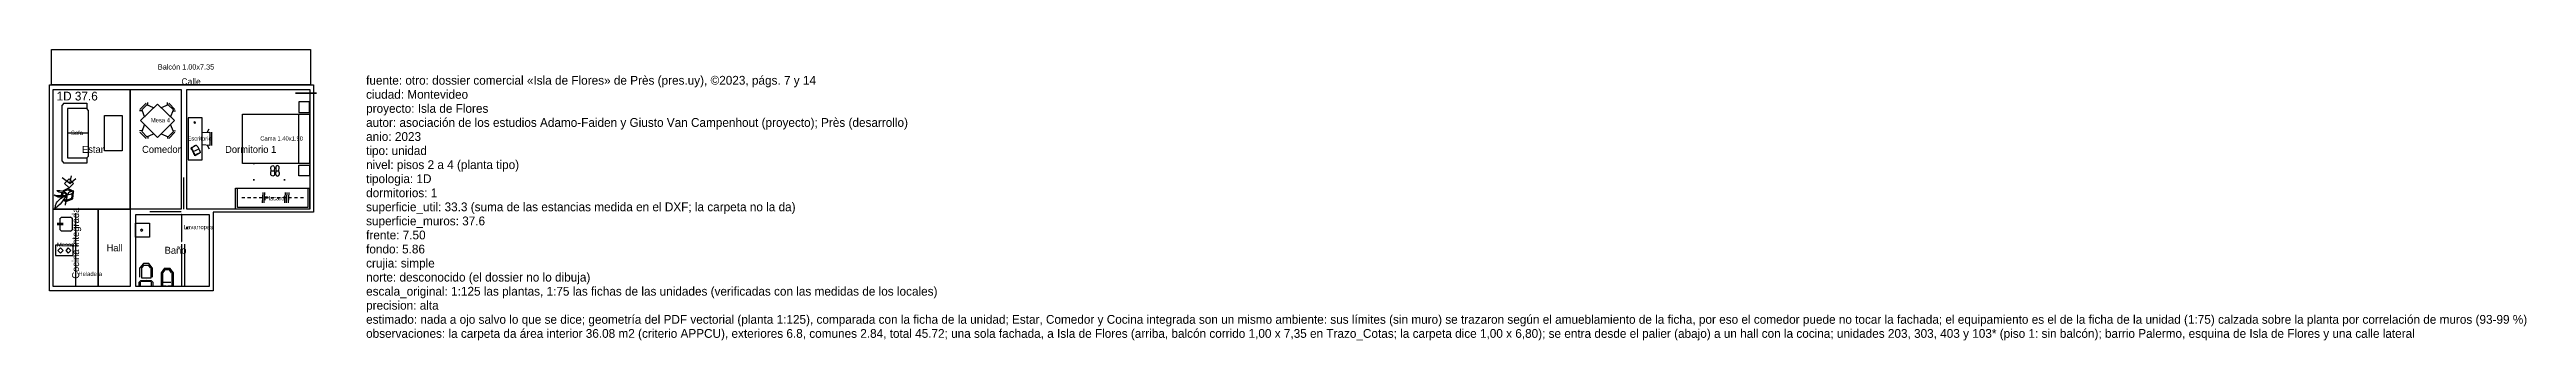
# Model space of a CAD drawing. Header units: metres. Extents: x 0 to 70.4, y -1.4 to 6.9.
import ezdxf

# ---------------------------------------------------------------- set-up
doc = ezdxf.new("R2010")
doc.units = ezdxf.units.M
for name, color, linetype in [('Trazo_Cotas', 9, 'Continuous'), ('Trazo_Datos', 7, 'Continuous'), ('Trazo_Entrada', 1, 'Continuous'), ('Trazo_Equipamiento', 8, 'Continuous'), ('Trazo_Estancias', 3, 'Continuous'), ('Trazo_Fachada', 30, 'Continuous'), ('Trazo_Puertas', 1, 'Continuous'), ('Trazo_Unidad', 7, 'Continuous'), ('Trazo_Ventanas', 5, 'Continuous')]:
    doc.layers.add(name, color=color, linetype=linetype)

msp = doc.modelspace()

# ---------------------------------------------------------------- linework, layer by layer
at = {"layer": 'Trazo_Cotas'}
msp.add_lwpolyline([(7.42, 5.86), (0.06, 5.86), (0.06, 6.86), (7.42, 6.86)], close=True, dxfattribs=at)
at = {"layer": 'Trazo_Entrada'}
msp.add_line((2.29, 0), (1.4, 0), dxfattribs=at)
at = {"layer": 'Trazo_Equipamiento', "color": 9}
for p, q in [((0.41, 5.33), (0.36, 5.28)), ((0.36, 3.68), (0.36, 5.28)), ((1.11, 5.13), (1.06, 5.18)), ((1.11, 3.83), (1.11, 5.13)), ((2.62, 5.12), (2.56, 5.12)), ((2.75, 5.33), (2.57, 5.15)), ((2.79, 5.29), (2.79, 5.35)), ((3.35, 5.29), (3.35, 5.35)), ((3.56, 5.15), (3.39, 5.33)), ((3.52, 5.12), (3.58, 5.12)), ((7.09, 3.62), (7.09, 5.02)), ((1.11, 4.48), (0.51, 4.48)), ((2.62, 4.56), (2.56, 4.55)), ((2.57, 4.51), (2.75, 4.33)), ((2.79, 4.38), (2.79, 4.33)), ((3.35, 4.38), (3.35, 4.33)), ((3.39, 4.33), (3.56, 4.51)), ((3.52, 4.56), (3.58, 4.55)), ((4.48, 4.5), (4.54, 4.6)), ((4.61, 4.13), (4.61, 4.51)), ((0.36, 3.68), (0.41, 3.63)), ((1.06, 3.63), (0.41, 3.63)), ((1.06, 3.78), (1.11, 3.83)), ((4.24, 4.03), (4.07, 3.95)), ((4.48, 4.14), (4.54, 4.04)), ((0.58, 3.05), (0.36, 3.21)), ((0.58, 3.05), (0.62, 3.27)), ((0.58, 3.05), (0.75, 3.19)), ((6.3, 3.41), (6.39, 3.41)), ((6.43, 3.41), (6.52, 3.41)), ((0.34, 2.78), (0.33, 2.7)), ((0.38, 2.78), (0.37, 2.7)), ((0.38, 2.59), (0.46, 2.54)), ((0.41, 2.62), (0.47, 2.58)), ((5.47, 2.65), (5.55, 2.65)), ((5.63, 2.65), (5.72, 2.65)), ((5.8, 2.65), (5.88, 2.65)), ((5.96, 2.65), (6.05, 2.65)), ((6.06, 2.79), (6.04, 2.5)), ((6.06, 2.79), (6.04, 2.5)), ((6.11, 2.79), (6.09, 2.5)), ((6.11, 2.79), (6.09, 2.5)), ((6.13, 2.65), (6.22, 2.65)), ((6.3, 2.65), (6.38, 2.65)), ((6.47, 2.65), (6.55, 2.65)), ((6.63, 2.65), (6.72, 2.65)), ((6.7, 2.79), (6.68, 2.5)), ((6.7, 2.79), (6.68, 2.5)), ((6.75, 2.79), (6.73, 2.5)), ((6.75, 2.79), (6.73, 2.5)), ((6.8, 2.79), (6.78, 2.5)), ((6.8, 2.79), (6.78, 2.5)), ((6.8, 2.65), (6.88, 2.65)), ((6.96, 2.65), (7.05, 2.65)), ((7.13, 2.65), (7.22, 2.65))]:
    msp.add_line(p, q, dxfattribs=at)
at = {"layer": 'Trazo_Equipamiento', "color": 8}
for p, q in [((0.74, 2.32), (0.09, 2.32)), ((0.74, 2.21), (0.74, 0.12)), ((0.39, 1.91), (0.22, 1.91)), ((0.22, 1.88), (0.39, 1.88)), ((0.34, 2.09), (0.3, 2.05)), ((0.3, 1.91), (0.3, 2.06)), ((0.3, 1.73), (0.3, 1.88)), ((0.3, 1.73), (0.34, 1.69)), ((0.34, 2.09), (0.6, 2.09)), ((0.6, 1.69), (0.34, 1.69)), ((0.64, 2.05), (0.6, 2.09)), ((0.6, 1.69), (0.64, 1.73)), ((0.64, 2.06), (0.64, 1.73)), ((3.89, 1.82), (3.89, 1.75)), ((3.89, 1.82), (3.89, 1.75)), ((3.92, 1.75), (3.92, 1.82)), ((2.67, 0.77), (2.57, 0.65)), ((2.68, 0.73), (2.61, 0.65)), ((2.82, 0.77), (2.67, 0.77)), ((2.81, 0.72), (2.68, 0.72)), ((2.87, 0.65), (2.81, 0.73)), ((2.92, 0.65), (2.82, 0.77)), ((3.75, 1.32), (3.75, 0.12)), ((3.84, 1.32), (3.84, 0.12)), ((2.6, 0.29), (2.55, 0.24)), ((2.59, 0.12), (2.59, 0.24)), ((2.75, 0.26), (2.6, 0.25)), ((2.62, 0.36), (2.62, 0.65)), ((2.88, 0.36), (2.62, 0.36)), ((2.89, 0.25), (2.75, 0.26)), ((2.88, 0.65), (2.88, 0.36)), ((2.94, 0.24), (2.89, 0.29)), ((2.9, 0.12), (2.9, 0.24)), ((2.94, 0.24), (2.94, 0.12)), ((3.27, 0.64), (3.17, 0.51)), ((3.17, 0.52), (3.17, 0.12)), ((3.28, 0.59), (3.21, 0.51)), ((3.22, 0.13), (3.22, 0.52)), ((3.32, 0.13), (3.22, 0.13)), ((3.45, 0.23), (3.24, 0.23)), ((3.42, 0.63), (3.27, 0.63)), ((3.41, 0.59), (3.28, 0.59)), ((3.47, 0.13), (3.36, 0.13)), ((3.47, 0.51), (3.41, 0.59)), ((3.52, 0.51), (3.42, 0.64)), ((3.48, 0.52), (3.48, 0.13))]:
    msp.add_line(p, q, dxfattribs=at)
at = {"layer": 'Trazo_Equipamiento', "color": 9}
for points in [[(0.41, 5.33), (1.06, 5.33), (1.06, 5.18), (0.51, 5.18), (0.51, 3.78), (1.06, 3.78), (1.06, 3.63)], [(1.06, 5.18), (0.51, 5.18), (0.51, 3.78), (1.06, 3.78)], [(2.96, 5.2), (2.77, 5.29), (2.62, 5.14), (2.7, 4.94)], [(3.44, 4.94), (3.52, 5.14), (3.37, 5.29), (3.17, 5.2)], [(2.7, 4.73), (2.62, 4.53), (2.77, 4.38), (2.96, 4.46)], [(3.17, 4.46), (3.37, 4.38), (3.52, 4.53), (3.44, 4.73)], [(4.34, 4.5), (4.56, 4.51), (4.56, 4.13), (4.34, 4.15)], [(4.17, 4.13), (4.15, 4.13), (4.13, 4.12), (4.09, 4.09), (4.06, 4.07), (4.02, 4.05)], [(4.02, 4.05), (4.03, 4.03), (4.05, 4), (4.06, 3.98), (4.07, 3.95)], [(4.18, 4.13), (4.16, 4.13), (4.14, 4.12), (4.11, 4.1), (4.03, 4.06)], [(4.03, 4.06), (4.05, 4.03), (4.06, 4.01), (4.08, 3.95)], [(4.13, 3.84), (4.12, 3.87), (4.1, 3.9), (4.09, 3.93), (4.07, 3.95)], [(4.14, 3.85), (4.13, 3.88), (4.11, 3.91), (4.1, 3.93), (4.08, 3.95)], [(4.28, 3.93), (4.25, 3.9), (4.13, 3.84)], [(4.29, 3.93), (4.17, 3.87), (4.14, 3.85)], [(4.18, 4.13), (4.22, 4.09), (4.24, 4.03)], [(4.29, 3.93), (4.27, 3.99), (4.25, 4.01), (4.24, 4.03)], [(0.48, 2.71), (0.46, 2.75), (0.45, 2.76), (0.43, 2.77), (0.41, 2.77), (0.39, 2.78), (0.35, 2.78), (0.27, 2.8), (0.24, 2.82), (0.21, 2.85)], [(0.21, 2.85), (0.29, 2.85), (0.34, 2.84), (0.42, 2.82), (0.47, 2.77), (0.47, 2.75), (0.48, 2.71)], [(0.67, 2.83), (0.52, 2.91), (0.37, 2.83)], [(0.62, 2.82), (0.51, 2.87), (0.41, 2.82)], [(0.48, 2.71), (0.5, 2.73), (0.54, 2.74), (0.6, 2.75), (0.62, 2.76), (0.65, 2.78), (0.67, 2.8), (0.69, 2.83)], [(0.69, 2.83), (0.66, 2.83), (0.62, 2.82), (0.6, 2.81), (0.57, 2.8), (0.54, 2.78), (0.52, 2.76), (0.48, 2.71)], [(0.48, 2.71), (0.43, 2.69), (0.39, 2.67), (0.34, 2.66), (0.25, 2.66), (0.21, 2.68), (0.16, 2.7), (0.13, 2.73)], [(0.13, 2.73), (0.21, 2.71), (0.48, 2.71)], [(0.48, 2.71), (0.34, 2.51), (0.3, 2.46), (0.24, 2.4), (0.21, 2.38), (0.16, 2.35)], [(0.16, 2.35), (0.17, 2.42), (0.18, 2.45), (0.19, 2.47), (0.2, 2.5), (0.22, 2.53), (0.24, 2.55), (0.26, 2.58), (0.31, 2.62), (0.36, 2.65), (0.48, 2.71)], [(0.48, 2.71), (0.48, 2.6), (0.47, 2.57), (0.45, 2.5), (0.44, 2.43)], [(0.45, 2.48), (0.46, 2.51), (0.47, 2.53), (0.49, 2.59), (0.49, 2.62), (0.5, 2.66), (0.5, 2.69), (0.48, 2.71)], [(0.47, 2.54), (0.66, 2.61), (0.68, 2.81)], [(0.48, 2.58), (0.63, 2.63), (0.65, 2.78)]]:
    msp.add_lwpolyline(points, dxfattribs=at)
for points in [[(1.56, 4.98), (2.06, 4.98), (2.06, 3.98), (1.56, 3.98)], [(3.55, 4.84), (3.07, 5.31), (2.59, 4.84), (3.07, 4.36)], [(5.49, 5.02), (7.39, 5.02), (7.39, 3.62), (5.49, 3.62)], [(7.09, 5.07), (7.39, 5.07), (7.39, 5.37), (7.09, 5.37)], [(3.94, 3.72), (4.34, 3.72), (4.34, 4.92), (3.94, 4.92)], [(4.1, 4.78), (4.13, 4.76), (4.15, 4.78), (4.13, 4.8)], [(5.79, 3.62), (5.83, 3.62)], [(6.35, 3.26), (6.31, 3.28), (6.29, 3.3), (6.29, 3.37), (6.3, 3.41), (6.29, 3.5), (6.31, 3.54), (6.32, 3.54), (6.33, 3.55), (6.35, 3.56), (6.37, 3.55), (6.38, 3.54), (6.4, 3.5), (6.39, 3.41), (6.4, 3.37), (6.4, 3.3), (6.39, 3.28)], [(6.48, 3.26), (6.52, 3.28), (6.54, 3.32), (6.54, 3.34), (6.53, 3.37), (6.52, 3.41), (6.53, 3.5), (6.53, 3.52), (6.5, 3.55), (6.48, 3.56), (6.46, 3.55), (6.45, 3.54), (6.44, 3.54), (6.43, 3.52), (6.43, 3.37), (6.42, 3.34), (6.42, 3.32), (6.44, 3.28)], [(7.09, 3.57), (7.39, 3.57), (7.39, 3.27), (7.09, 3.27)], [(0.43, 3.05), (0.56, 2.93), (0.68, 3.05), (0.56, 3.18)], [(5.29, 2.92), (7.39, 2.92), (7.39, 2.32), (5.29, 2.32)], [(5.34, 2.92), (7.34, 2.92), (7.34, 2.37), (5.34, 2.37)], [(5.81, 3.13), (5.81, 3.17)], [(6.7, 3.15), (6.66, 3.15)]]:
    msp.add_lwpolyline(points, close=True, dxfattribs=at)
at = {"layer": 'Trazo_Equipamiento', "color": 8}
for points in [[(6.99, 5.62), (7.59, 5.62)], [(6.99, 5.62), (7.59, 5.62), (7.39, 5.62)], [(3.75, 1.4), (3.76, 1.4), (3.76, 2.17), (3.75, 2.17)], [(2.44, 1.92), (2.84, 1.92), (2.84, 1.52), (2.44, 1.52)], [(2.65, 1.72), (2.62, 1.75), (2.59, 1.72), (2.62, 1.69)], [(0.67, 1.3), (0.17, 1.3), (0.17, 1), (0.67, 1)], [(0.31, 1.22), (0.24, 1.14), (0.31, 1.07), (0.39, 1.14)], [(0.53, 1.22), (0.46, 1.14), (0.53, 1.07), (0.61, 1.14)]]:
    msp.add_lwpolyline(points, close=True, dxfattribs=at)
for points in [[(2.94, 0.12), (2.55, 0.12), (2.55, 0.24)], [(2.57, 0.39), (2.57, 0.46), (2.57, 0.65)], [(2.6, 0.29), (2.75, 0.3), (2.89, 0.29)], [(2.92, 0.65), (2.92, 0.46), (2.92, 0.39)], [(3.52, 0.12), (3.52, 0.35), (3.52, 0.52)]]:
    msp.add_lwpolyline(points, dxfattribs=at)
at = {"layer": 'Trazo_Estancias', "color": 2}
msp.add_lwpolyline([(2.29, 2.32), (0.1, 2.32), (0.1, 5.72), (2.29, 5.72)], close=True, dxfattribs=at)
at = {"layer": 'Trazo_Estancias', "color": 40}
msp.add_lwpolyline([(3.74, 2.32), (2.29, 2.32), (2.29, 5.72), (3.74, 5.72)], close=True, dxfattribs=at)
at = {"layer": 'Trazo_Estancias', "color": 5}
msp.add_lwpolyline([(7.4, 2.32), (3.9, 2.32), (3.9, 5.72), (7.4, 5.72)], close=True, dxfattribs=at)
at = {"layer": 'Trazo_Estancias', "color": 30}
msp.add_lwpolyline([(1.38, 0.12), (0.1, 0.12), (0.1, 2.32), (1.38, 2.32)], close=True, dxfattribs=at)
at = {"layer": 'Trazo_Estancias', "color": 8}
msp.add_lwpolyline([(2.29, 0.12), (1.38, 0.12), (1.38, 2.32), (2.29, 2.32)], close=True, dxfattribs=at)
at = {"layer": 'Trazo_Estancias', "color": 4}
msp.add_lwpolyline([(4.54, 0.12), (2.45, 0.12), (2.45, 2.17), (4.54, 2.17)], close=True, dxfattribs=at)
at = {"layer": 'Trazo_Fachada'}
msp.add_line((0, 5.86), (7.5, 5.86), dxfattribs=at)
at = {"layer": 'Trazo_Puertas'}
for p, q in [((3.82, 2.32), (3.82, 3.22)), ((3.74, 2.24), (2.85, 2.24))]:
    msp.add_line(p, q, dxfattribs=at)
at = {"layer": 'Trazo_Unidad'}
msp.add_lwpolyline([(4.65, 0), (0, 0), (0, 5.86), (7.5, 5.86), (7.5, 2.23), (4.65, 2.23)], close=True, dxfattribs=at)
at = {"layer": 'Trazo_Ventanas'}
for p, q in [((3.45, 5.86), (0.5, 5.86)), ((7, 5.86), (4.05, 5.86))]:
    msp.add_line(p, q, dxfattribs=at)

# ---------------------------------------------------------------- texts
at = {"layer": 'Trazo_Cotas'}
msp.add_text('Balcón 1.00x7.35', height=0.15, dxfattribs=at).set_placement((3.08, 6.29))
at = {"layer": 'Trazo_Datos'}
for s, p in [('fuente: otro: dossier comercial «Isla de Flores» de Près (pres.uy), ©2023, págs. 7 y 14', (9, 5.86)), ('ciudad: Montevideo', (9, 5.46)), ('proyecto: Isla de Flores', (9, 5.06)), ('autor: asociación de los estudios Adamo-Faiden y Giusto Van Campenhout (proyecto); Près (desarrollo)', (9, 4.66)), ('anio: 2023', (9, 4.26)), ('tipo: unidad', (9, 3.86)), ('nivel: pisos 2 a 4 (planta tipo)', (9, 3.46)), ('tipologia: 1D', (9, 3.06)), ('dormitorios: 1', (9, 2.66)), ('superficie_util: 33.3 (suma de las estancias medida en el DXF; la carpeta no la da)', (9, 2.26)), ('superficie_muros: 37.6', (9, 1.86)), ('frente: 7.50', (9, 1.46)), ('fondo: 5.86', (9, 1.06)), ('crujia: simple', (9, 0.66)), ('escala_original: 1:125 las plantas, 1:75 las fichas de las unidades (verificadas con las medidas de los locales)', (9, -0.14)), ('norte: desconocido (el dossier no lo dibuja)', (9, 0.26)), ('estimado: nada a ojo salvo lo que se dice; geometría del PDF vectorial (planta 1:125), comparada con la ficha de la unidad; Estar, Comedor y Cocina integrada son un mismo ambiente: sus límites (sin muro) se trazaron según el amueblamiento de la ficha, por eso el comedor puede no tocar la fachada; el equipamiento es el de la ficha de la unidad (1:75) calzada sobre la planta por correlación de muros (93-99 %)', (9, -0.94)), ('precision: alta', (9, -0.54)), ('observaciones: la carpeta da área interior 36.08 m2 (criterio APPCU), exteriores 6.8, comunes 2.84, total 45.72; una sola fachada, a Isla de Flores (arriba, balcón corrido 1,00 x 7,35 en Trazo_Cotas; la carpeta dice 1,00 x 6,80); se entra desde el palier (abajo) a un hall con la cocina; unidades 203, 303, 403 y 103* (piso 1: sin balcón); barrio Palermo, esquina de Isla de Flores y una calle lateral', (9, -1.34))]:
    msp.add_text(s, height=0.25, dxfattribs=at).set_placement(p)
at = {"layer": 'Trazo_Equipamiento', "color": 8}
for s, p in [('Sofa', (0.61, 4.43)), ('Mesa 4', (2.88, 4.79)), ('Escritorio', (3.92, 4.27)), ('Cama 1.40x1.90', (5.99, 4.27)), ('Placard', (6.12, 2.57)), ('Lavarropas', (3.82, 1.75)), ('Mesada', (0.21, 1.25)), ('Heladera', (0.82, 0.42))]:
    msp.add_text(s, height=0.12, dxfattribs=at).set_placement(p)
at = {"layer": 'Trazo_Estancias', "color": 2}
msp.add_text('Estar', height=0.2, dxfattribs=at).set_placement((0.92, 3.92))
at = {"layer": 'Trazo_Estancias', "color": 40}
msp.add_text('Comedor', height=0.2, dxfattribs=at).set_placement((2.63, 3.92))
at = {"layer": 'Trazo_Estancias', "color": 5}
msp.add_text('Dormitorio 1', height=0.2, dxfattribs=at).set_placement((4.99, 3.92))
at = {"layer": 'Trazo_Estancias', "color": 30}
msp.add_text('Cocina integrada', height=0.2, rotation=90, dxfattribs=at).set_placement((0.84, 0.34))
at = {"layer": 'Trazo_Estancias', "color": 8}
msp.add_text('Hall', height=0.2, dxfattribs=at).set_placement((1.62, 1.12))
at = {"layer": 'Trazo_Estancias', "color": 4}
msp.add_text('Baño', height=0.2, dxfattribs=at).set_placement((3.27, 1.05))
at = {"layer": 'Trazo_Fachada'}
msp.add_text('Calle', height=0.18, dxfattribs=at).set_placement((3.75, 5.86))
at = {"layer": 'Trazo_Unidad'}
msp.add_text('1D 37.6', height=0.25, dxfattribs=at).set_placement((0.2, 5.41))

doc.saveas('drawing.dxf')
